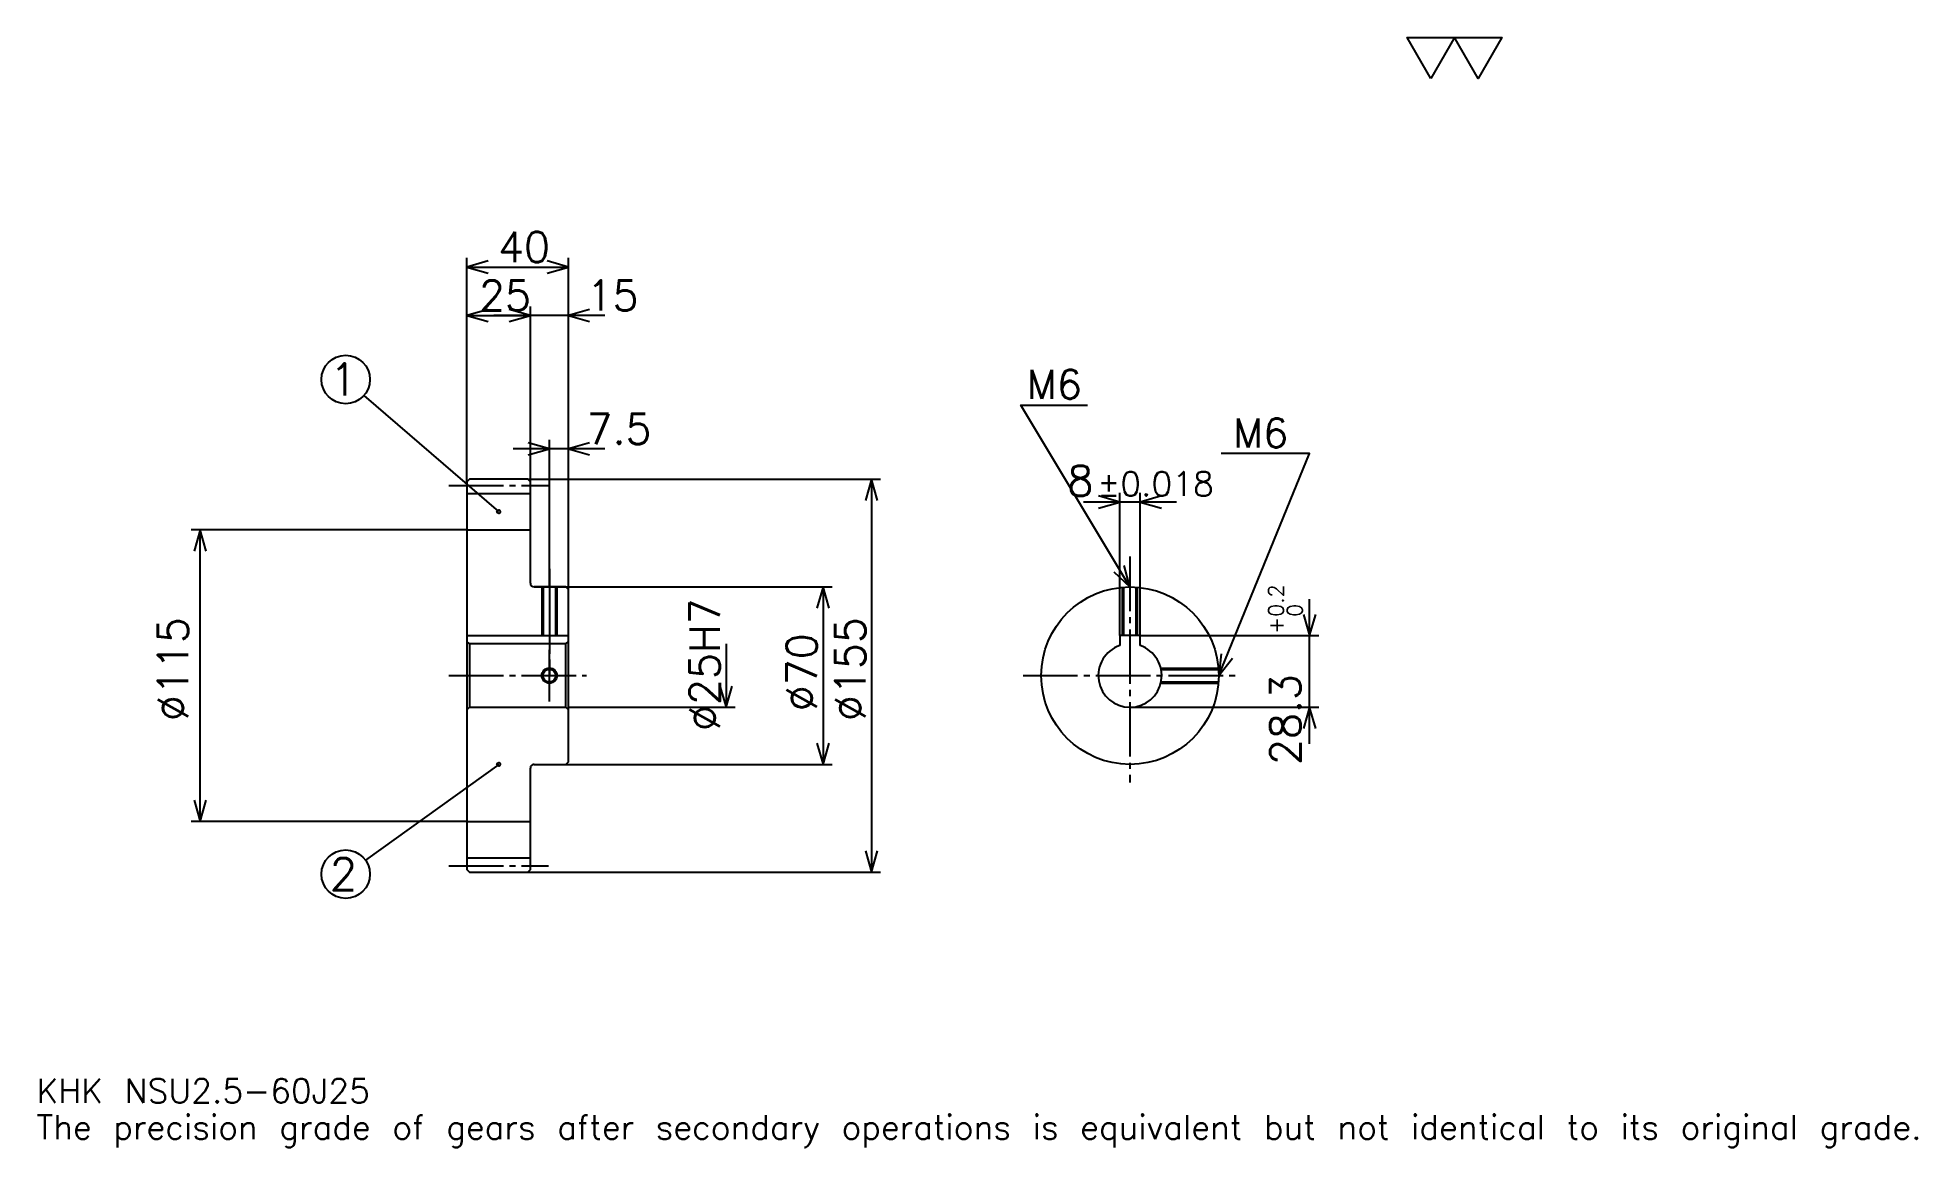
# Model space of a CAD drawing. Extents: x 24 to 766, y 9 to 447.
import ezdxf

# ---------------------------------------------------------------- set-up
doc = ezdxf.new("R2010")
doc.units = 0
doc.linetypes.add('DASHDOT', pattern=[28.695651, 21.521739, -2.391304, 2.391304, -2.391304])
doc.layers.get('0').update_dxf_attribs({"linetype": 'CONTINUOUS'})
doc.layers.add('DASHDOT', color=6, linetype='DASHDOT')
doc.styles.add('KANJI', font='TXT', dxfattribs={"bigfont": 'BIGFONT'})

msp = doc.modelspace()

# ---------------------------------------------------------------- linework, layer by layer
at = {"color": 5}
for p, q in [((193.695663, 272.391296), (193.695663, 359.67392)), ((193.695663, 356.086975), (233.695663, 356.086975)), ((233.695663, 272.391296), (233.695663, 359.67392)), ((193.695663, 336.956543), (218.695663, 336.956543)), ((248.043488, 336.956543), (204.347839, 336.956543)), ((218.695663, 272.391296), (218.695663, 340.543488)), ((206.195663, 259.578796), (153.106445, 305.462708)), ((248.043488, 284.347839), (211.847839, 284.347839)), ((226.195663, 272.391296), (226.195663, 287.934784)), ((193.695663, 271.391296), (193.695663, 272.391296)), ((217.695663, 272.391296), (233.695663, 272.391296)), ((218.695663, 271.391296), (218.695663, 272.391296)), ((226.195663, 229.891312), (226.195663, 272.391296)), ((226.195663, 229.891312), (226.195663, 272.391296)), ((233.695663, 272.391296), (356.847839, 272.391296)), ((233.695663, 228.891312), (233.695663, 272.391296)), ((353.260864, 272.391296), (353.260864, 117.391312)), ((451.217407, 210.691315), (451.217407, 266.956543)), ((459.217407, 210.691315), (459.217407, 266.956543)), ((473.565247, 263.369568), (436.869568, 263.369568)), ((193.695663, 252.391312), (84.891312, 252.391312)), ((88.478271, 137.391312), (88.478271, 252.391312)), ((220.195663, 229.891312), (233.695663, 229.891312)), ((233.695663, 229.891312), (337.717407, 229.891312)), ((334.130432, 229.891312), (334.130432, 159.891312)), ((526.086975, 168.043488), (526.086975, 225.039139)), ((459.217407, 210.691315), (529.673889, 210.691315)), ((295.869568, 207.391312), (295.869568, 182.391312)), ((233.695663, 182.391312), (299.456543, 182.391312)), ((455.217407, 182.391312), (529.673889, 182.391312)), ((206.195663, 159.891312), (153.638702, 122.145004)), ((220.195663, 159.891312), (233.695663, 159.891312)), ((233.695663, 159.891312), (337.717407, 159.891312)), ((193.695663, 137.391312), (84.891312, 137.391312)), ((217.695663, 117.391312), (233.695663, 117.391312)), ((233.695663, 117.391312), (356.847839, 117.391312))]:
    msp.add_line(p, q, dxfattribs=at)
at = {"color": 4}
for p, q in [((193.695663, 266.766296), (218.695663, 266.766296)), ((193.695663, 252.391312), (218.695663, 252.391312)), ((193.695663, 210.691315), (233.695663, 210.691315)), ((232.695663, 207.391312), (233.695663, 208.391312)), ((194.695663, 207.391312), (194.695663, 182.391312)), ((232.695663, 182.391312), (233.695663, 181.391312)), ((193.695663, 137.391312), (218.695663, 137.391312)), ((193.695663, 123.016312), (218.695663, 123.016312))]:
    msp.add_line(p, q, dxfattribs=at)
at = {"color": 7}
msp.add_lwpolyline([(573.913025, 430.434784), (564.586914, 446.600006), (601.891296, 446.600006), (592.565186, 430.434784), (583.239136, 446.600006), (573.913025, 430.434784)], dxfattribs=at)
at = {"color": 5}
for points in [[(202.065231, 358.478271), (193.695663, 356.086975), (202.065231, 353.695648)], [(225.326096, 353.695648), (233.695663, 356.086975), (225.326096, 358.478271)], [(202.065231, 339.347839), (193.695663, 336.956543), (202.065231, 334.565216)], [(210.326096, 334.565216), (218.695663, 336.956543), (210.326096, 339.347839)], [(210.326096, 334.565216), (218.695663, 336.956543), (210.326096, 339.347839)], [(242.065231, 339.347839), (233.695663, 336.956543), (242.065231, 334.565216)], [(455.217407, 229.891312), (412.17392, 301.630432), (438.478271, 301.630432)], [(217.826096, 281.956543), (226.195663, 284.347839), (217.826096, 286.739136)], [(242.065231, 286.739136), (233.695663, 284.347839), (242.065231, 281.956543)], [(490.217407, 194.891312), (526.086975, 282.5), (491.173889, 282.5)], [(355.652191, 264.021729), (353.260864, 272.391296), (350.869568, 264.021729)], [(442.847839, 260.978271), (451.217407, 263.369568), (442.847839, 265.760864)], [(467.586975, 265.760864), (459.217407, 263.369568), (467.586975, 260.978271)], [(90.869576, 244.021744), (88.478271, 252.391312), (86.086967, 244.021744)], [(448.860779, 235.83783), (455.217407, 229.891312), (452.961792, 238.298462)], [(336.521759, 221.521744), (334.130432, 229.891312), (331.739136, 221.521744)], [(523.695679, 219.060883), (526.086975, 210.691315), (528.478271, 219.060883)], [(491.175598, 203.542892), (490.217407, 194.891312), (495.601624, 201.730743)], [(293.478271, 190.76088), (295.869568, 182.391312), (298.260864, 190.76088)], [(528.478271, 174.021744), (526.086975, 182.391312), (523.695679, 174.021744)], [(331.739136, 168.26088), (334.130432, 159.891312), (336.521759, 168.26088)], [(86.086967, 145.76088), (88.478271, 137.391312), (90.869576, 145.76088)], [(350.869568, 125.76088), (353.260864, 117.391312), (355.652191, 125.76088)]]:
    msp.add_lwpolyline(points, dxfattribs=at)
at = {"color": 4}
for points in [[(218.695663, 231.391312), (218.695663, 271.391296), (217.695663, 272.391296), (194.695663, 272.391296), (193.695663, 271.391296), (193.695663, 181.391312)], [(220.195663, 159.891312), (232.695663, 159.891312), (233.695663, 160.891312), (233.695663, 228.891312), (232.695663, 229.891312), (220.195663, 229.891312)], [(223.195663, 229.891312), (223.195663, 210.691315)], [(223.735657, 229.891312), (223.735657, 210.691315)], [(228.65567, 229.891312), (228.65567, 210.691315)], [(229.195663, 229.891312), (229.195663, 210.691315)], [(452.217407, 210.691315), (452.217407, 229.762512)], [(452.757385, 210.691315), (452.757385, 229.804749)], [(457.677368, 210.691315), (457.677368, 229.804749)], [(458.217407, 210.691315), (458.217407, 229.762512)], [(193.695663, 181.391312), (194.695663, 182.391312), (232.695663, 182.391312), (232.695663, 207.391312), (194.695663, 207.391312), (193.695663, 208.391312)], [(459.217407, 206.734024), (459.217407, 210.691315), (451.217407, 210.691315), (451.217407, 206.734024)], [(467.352051, 197.891312), (490.088562, 197.891312)], [(467.472961, 197.351318), (490.130859, 197.351318)], [(467.352051, 191.891312), (490.088562, 191.891312)], [(467.472961, 192.431305), (490.130859, 192.431305)], [(193.695663, 181.391312), (193.695663, 118.391312), (194.695663, 117.391312), (217.695663, 117.391312), (218.695663, 118.391312), (218.695663, 158.391312)]]:
    msp.add_lwpolyline(points, dxfattribs=at)
at = {"color": 5}
for centre, radius in [((145.869568, 311.717407), 9.565217), ((206.195663, 259.578796), 0.717391), ((206.195663, 159.891312), 0.717391), ((145.869568, 116.565224), 9.565217)]:
    msp.add_circle(centre, radius, dxfattribs=at)
at = {"color": 4}
for centre, radius in [((455.217407, 194.891312), 35), ((226.195663, 194.891312), 2.46)]:
    msp.add_circle(centre, radius, dxfattribs=at)
at = {"color": 7}
msp.add_circle((226.195663, 194.891312), 3, dxfattribs=at)
at = {"color": 4}
for centre, radius, start, end in [((220.195663, 231.391312), 1.5, 180, 270), ((455.217407, 194.891312), 12.5, 108.662925185, 71.337074815), ((220.195663, 158.391312), 1.5, 90, 180)]:
    msp.add_arc(centre, radius, start, end, dxfattribs=at)
at = {"layer": 'DASHDOT', "color": 7}
for p, q in [((186.521744, 269.891296), (225.869568, 269.891296)), ((455.217407, 241.847839), (455.217407, 152.717407)), ((226.195663, 229.891312), (226.195663, 194.891312)), ((186.521744, 194.891312), (240.869568, 194.891312)), ((413.043488, 194.891312), (497.391296, 194.891312)), ((186.521744, 119.891312), (225.869568, 119.891312))]:
    msp.add_line(p, q, dxfattribs=at)
for points in [[(226.195663, 237.065216), (226.195663, 203.517395)], [(226.195663, 184.717392), (226.195663, 205.065231)], [(216.021759, 194.891312), (236.369568, 194.891312)]]:
    msp.add_lwpolyline(points, dxfattribs=at)

# ---------------------------------------------------------------- texts
at = {"color": 7, "style": 'KANJI'}
for s, height, p in [('40', 11.956522, (205.92392, 358)), ('25', 11.956522, (198.42392, 338.869568)), ('15', 11.956522, (240.869568, 338.869568)), ('1', 12.753623, (139.492767, 305.340576)), ('M6', 11.478261, (414.565247, 304.021729)), ('7.5', 11.956522, (240.869568, 286.260864)), ('M6', 11.478261, (495.956543, 284.891296)), ('8', 11.956522, (430.536743, 265.760864)), ('%%p0.018', 9.565217, (442.372253, 265.760864)), ('2', 12.753623, (139.492767, 110.188416)), ('KHK NSU2.5-60J25', 9.565217, (23.913044, 26.304348)), ('The precision grade of gears after secondary operations is equivalent but not identical to its original grade.', 9.565217, (23.913044, 11.956522))]:
    msp.add_text(s, height=height, dxfattribs=at).set_placement(p)
for s, height, p in [('0.2', 5.978261, (515.804321, 218.0672)), ('%%c25H7', 11.956522, (293.478271, 173.070663)), ('%%c115', 11.956522, (83.695663, 176.956528)), ('%%c155', 11.956522, (350.869568, 176.956528)), ('+', 5.978261, (515.804321, 211.371552)), ('0', 5.978261, (523.217407, 218.0672)), ('%%c70', 11.956522, (331.739136, 180.842407)), ('28.3', 11.956522, (522.5, 159.618988))]:
    msp.add_text(s, height=height, rotation=90, dxfattribs=at).set_placement(p)

doc.saveas('drawing.dxf')
